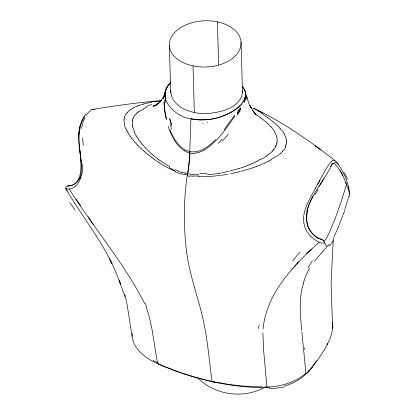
<?xml version="1.0" encoding="UTF-8"?>
<svg xmlns="http://www.w3.org/2000/svg" width="415" height="415" viewBox="0 0 415 415"><rect width="100%" height="100%" fill="white"/><g stroke="black" fill="none" stroke-linecap="round" stroke-linejoin="round"><path stroke-width="0.62" d="M164.117 100.15L164.594 108.777L166.451 118.783M78.985 137.381C78.357 151.376 84.209 165.72 79.784 179.472M262.877 332.783L263.686 350.94L266.928 386.951M195.341 153.161A18.914 18.006 81.6 0 1 189.805 153.036L189.805 152.881A7.039 5.732 35.8 0 0 189.79 152.642L189.764 152.305A7.377 6.007 35.7 0 1 189.738 151.786L190.921 118.825C175.223 117.222 154.619 96.934 170.617 82.658M286.355 142.153L286.366 141.505M189.748 151.574L186.786 150.64A18.556 17.663 76.7 0 1 185.095 149.841C177.589 145.53 173.143 137.588 169.979 129.812M124.018 119.862L124.344 123.794M78.757 135.508L79.68 126.674M277.199 140.732L277.153 141.458A36.338 18.691 -25.1 0 1 277.08 141.904L277.018 142.495M332.659 327.617C332.099 335.429 328.203 342.915 324.416 349.726M263.053 328.83C266.638 292.814 293.649 265.564 319.047 242.204L314.591 239.631L310.788 236.405M333.328 237.888L331.113 282.599L332.576 328.773M132.302 121.59L132.395 120.843M349.233 193.54L349.352 192.233C345.799 182.444 342.474 172.043 335.159 164.293C331.642 161.144 330.563 168.957 328.613 170.612C319.949 187.756 301.316 205.487 307.857 226.191A31.716 27.027 -13.7 0 0 310.353 230.714C313.46 235.217 318.134 238.552 323.321 240.254L325.998 245.421L326.776 245.929L327.783 245.696L314.446 261.087M79.286 132.629L80.37 126.238L82.279 120.184M187.611 173.522L187.694 173.024M170.804 90.304C170.762 107.516 192.078 114.109 206.369 113.591C219.462 112.698 240.327 108.367 242.485 92.721L241.048 42.117M132.401 120.822L132.665 119.608M286.168 143.958L285.987 144.845M185.095 173.071L186.651 173.439A47.217 43.362 -30.7 0 0 187.59 173.636L187.295 175.374A74.69 20.911 -78 0 0 186.501 181.013C183.881 201.483 183.762 222.238 185.593 242.78A193.696 54.235 -78 0 0 186.823 253.316C189.697 274.725 197.25 295.039 202.333 315.945C207.49 337.457 209.03 359.629 212.081 381.494L229.225 384.451M276.997 142.62L276.945 142.879M302.198 287.642C298.821 301.7 300.491 316.178 301.705 330.387M124.251 118.14L124.189 118.446A24.163 16.481 13.6 0 0 124.012 119.816M124.261 118.099L124.848 116.252M306.716 211.458L308.765 204.844L313.154 196.171M285.976 144.897L285.842 145.406M276.738 143.756L276.753 143.694A31.716 16.491 -23.7 0 0 276.914 142.89M132.665 119.587L132.899 118.835M303.137 283.704L305.736 275.866L309.528 268.137M348.408 197.753L348.688 196.736L348.403 196.305M165.108 91.995L163.204 98.729L164.05 95.808M285.836 145.426L285.644 146.054M343.298 214.171L343.423 213.813M285.603 146.184L285.312 146.957M79.322 177.604C85.417 157.767 71.588 134.751 84.499 116.35M338.92 226.014L338.749 226.44M246.847 97.499L244.923 90.506L242.272 86.18M276.151 145.468L276.006 145.81M247.06 98.293L246.733 97.904M330.672 166.664L332.109 163.78L333.484 163.271M78.845 178.616L79.203 177.807M244.243 100.02L245.467 96.477L245.561 92.841M164.978 93.857L162.841 98.148L159.173 103.039L160.781 100.969L156.232 105.14L158.343 103.345L153.332 106.505L157.332 104.373M275.685 146.495L275.358 147.107M334.262 236.462L333.831 237.292M244.036 100.414C246.858 95.922 245.706 89.863 242.147 86.107M318.16 183.414L324.525 171.685M315.805 187.725C309.512 199.641 299.921 213.284 305.004 227.353A34.108 29.117 -16.6 0 0 310.747 236.436M244.056 100.446L241.177 104.424M133.723 116.994L134.138 116.299A26.342 18.359 18.9 0 1 134.538 115.738L134.761 115.406M324.38 349.788L318.611 358.685L312.505 366.481M318.933 186.568L323.933 178.6M243.595 101.25L243.081 102.054M234.874 116.138C226.087 128.557 217.372 142.096 204.05 150.121M234.703 115.157L224.064 129.848M316.811 360.635L317.07 360.246M316.007 361.797L316.277 361.408M283.642 150.012L283.118 150.723M315.462 362.57L314.466 363.95M274.279 148.772L273.781 149.426M242.49 102.821L242.785 102.422M244.29 101.608L245.141 100.482M244.093 100.778L244.938 99.667M314.238 364.256L310.228 369.34L305.668 374.237A55.652 34.44 -19.6 0 1 303.796 375.974C298.458 380.871 291.646 383.958 284.674 385.732M293.924 267.255L298.593 261.523M283.092 150.759L282.88 151.029M326.89 344.642L327.658 343.662M273.739 149.473L273.288 150.017M126.663 113.233L127.353 112.424M77.335 181.184C75.193 184.224 71.53 186.2 67.769 185.92C64.792 187.134 65.492 189.344 67.396 190.589M282.843 151.076L282.309 151.703M245.701 99.802L246.344 99.092M273.277 150.033L272.743 150.629M245.493 98.998L246.131 98.298M241.54 104.061C235.518 110.722 227.192 114.836 218.715 117.445M331.212 161.731C333.229 158.281 336.591 161.43 337.8 163.795C342.951 171.063 346.93 179.254 348.828 187.985M127.369 112.408L129.283 110.608M272.702 150.671L272.09 151.309M215.65 139.523C208.963 146.334 199.937 153.509 189.748 151.548M136.079 113.886L136.162 113.803A31.716 22.384 23.2 0 1 136.914 113.119L137.147 112.885M240.456 105.254C235.481 110.317 229.054 113.7 222.471 116.19M308.983 370.268L308.407 370.839M306.441 253.482L311.416 249.249M280.836 153.202L277.002 156.253M305.886 373.194C295.931 382.334 279.331 387.288 265.04 386.967M137.183 112.859L137.495 112.59M168.947 84.515L169.47 84.095A29.828 13.851 80.1 0 1 170.015 83.742M137.51 112.579L137.868 112.294A36.333 25.823 24.9 0 1 138.34 111.957M75.286 186.34L72.495 188.161L69.274 189.105C93.629 227.819 123.919 262.809 144.757 303.681M269.402 153.706L268.713 154.245M268.681 154.271L268.412 154.479M268.256 154.593L267.727 154.982M138.33 111.941L139.118 111.381M267.556 155.111L266.16 156.087M131.239 109.176L133.345 107.916M262.15 158.587L260.371 159.593M271.322 159.739L269.942 160.481M269.828 160.538L268.298 161.326M257.383 161.165L256.2 161.757M264.334 387.537C243.164 399.1 214.866 395.049 197.805 378.013M256.102 161.803L254.8 162.431M254.701 162.478L251.983 163.718M264.9 162.955L262.156 164.179M251.926 163.738L249.887 164.61M261.632 164.402L259.562 165.269M249.711 164.682L249.28 164.864M249.187 164.9L247.454 165.59M259.5 165.289L256.605 166.425M137.427 106.012L135.684 106.754A53.602 38.133 28.2 0 0 133.329 107.864M137.479 105.991L137.977 105.794M90.335 110.136L92.628 109.472L94.853 109.373M247.402 165.611L244.99 166.519M137.998 105.789L142.973 104.155M256.527 166.457L253.767 167.463M244.923 166.54L242.625 167.344M253.607 167.52L251.526 168.231M221.626 116.496L220.183 116.983M242.407 167.416L240.965 167.888M251.137 168.36L244.44 170.378M240.435 168.059L238.625 168.62M219.602 117.165L217.968 117.658M238.584 168.635L234.88 169.704M143.128 104.113L143.528 104.004M217.221 117.865L218.129 117.606M234.428 169.823L231.695 170.549M243.901 170.524L241.063 171.271M143.549 103.999L147.201 103.107M216.469 118.062L217.387 117.808M231.487 170.607L230.994 170.731M152.819 105.752L156.227 104.954M230.475 170.861L229.884 171.011M215.712 118.254L216.64 118.01M239.746 171.597L240.046 171.525M239.45 171.67L237.209 172.209M228.841 171.265L222.699 172.65M214.954 118.436L215.888 118.197M237.074 172.241L234.185 172.894M70.898 185.619L67.769 185.92L68.252 186.257M214.192 118.602L215.126 118.379M234.164 172.899L230.719 173.626M147.335 103.076L151.283 102.297M214.353 118.545L211.1 119.188M222.357 172.723L222.067 172.78M213.585 118.706C206.141 120.262 198.37 120.412 190.921 118.825L200.175 119.883L210.462 119.25M221.128 172.962L219.514 173.257M228.266 174.108L227.918 174.17M227.093 174.326L225.874 174.539M151.501 102.256L151.833 102.199M92.057 109.581C115.126 105.612 138.366 102.526 161.7 100.565M219.442 173.273L219.167 173.32M218.892 173.366L215.473 173.895M225.454 174.611L224.79 174.725M224.448 174.782L220.873 175.327M154.442 101.768L158.795 101.156M195.341 153.171L199.537 152.16A31.441 29.89 82.6 0 0 204.066 150.152M214.835 173.984L208.091 174.694M220.1 175.431L211.826 176.318M159.059 101.12L160.932 100.892M211.251 176.365L201.763 176.733M207.65 174.725L207.35 174.746M269.709 387.677L267.302 387.693M266.71 387.693L263.551 387.662M201.223 176.733L199.568 176.702M262.55 386.956L242.827 386.054M262.503 387.641C235.658 387.216 208.978 382.231 183.534 373.739M198.946 174.959L197.732 174.917M251.298 108.222L251.677 108.253M242.127 385.992L229.952 384.555M193.478 176.313L189.956 175.861M192.7 174.518L188.529 173.838A47.217 43.367 -30.6 0 1 187.596 173.631M253.171 108.408L254.468 108.652M182.278 373.282L195.922 377.427L212.081 381.494M185.095 173.071L182.605 172.37M245.524 97.551L244.679 97.318M184.665 174.741L181.303 173.724M254.535 108.668L255.77 109.218M246.328 97.048L246.858 97.328M213.237 381.738L215.105 382.365M211.1 381.292L212.973 381.914M181.526 373.033L163.261 366.129M183.503 373.723L175.54 370.927M175.675 370.969L164.822 366.715M177.962 170.715L175.504 169.662M164.371 366.523L161.259 365.216M163.054 366.046L159.552 364.567M175.737 171.634L167.862 167.847L158.769 162.436M161.067 365.133L158.255 363.893M159.163 364.396L157.596 363.706L151.864 328.457L149.348 317.117L146.578 308.06M157.01 363.441C145.852 358.238 133.656 349.56 132.074 336.363M259.557 111.106C286.589 124.625 311.317 142.127 335.081 160.683M319 238.366L323.321 240.254L323.607 241.131L324.167 241.198L326.055 238.936L328.825 233.723L334.858 219.442L341.332 201.301L346.432 184.54L345.7 182.361M255.63 109.14L262.928 113.062M169.782 166.794L160.102 160.657M255.848 109.27L256.849 109.939M184.379 150.837C175.913 145.442 171.411 135.845 168.257 126.658M255.085 114.042L255.521 114.317M255.858 114.524L256.164 114.722M256.195 114.748L257.492 115.588M158.769 162.436L154.287 159.355M257.565 115.64L259.868 117.227M259.401 111.723L261.362 113.077M261.481 113.165L265.75 116.159M258.545 111.127L259.302 111.651A49.006 0.348 33.8 0 1 258.384 110.992M256.869 109.954L257.565 110.442M317.683 147.574L315.135 145.758L321.065 150.048M259.987 117.31L260.802 117.896M265.787 116.184L267.556 117.466M154.224 159.308L152.751 158.229M160.05 160.615L158.836 159.718M260.838 117.922L261.901 118.711M267.597 117.497L267.867 117.694M267.903 117.72L268.661 118.285M152.679 158.177L151.646 157.399M268.801 118.389L272.878 121.585M158.779 159.676L157.928 159.023M262.161 118.908L262.467 119.141M151.636 157.394L148.082 154.598M262.508 119.172L265.828 121.865M157.923 159.018L153.41 155.335M148.067 154.588L146.137 153M272.977 121.668L275.825 124.106M348.294 187.528L348.808 187.969M145.893 152.793L144.539 151.641M153.394 155.324L152.097 154.198M265.854 121.891L267.234 123.105M144.519 151.625L143.683 150.899M143.595 150.821L140.918 148.399M152.077 154.183L151.397 153.576M151.112 153.327L149.379 151.745M276.032 124.287L278.361 126.487M267.421 123.276L268.069 123.878M149.073 151.459L145.426 147.859M140.872 148.357L137.925 145.478M268.178 123.976L270.611 126.425M278.475 126.601L280.322 128.531M137.894 145.447L136.509 143.989M145.39 147.818L142.661 144.799M136.462 143.938L134.948 142.252M270.72 126.549L271.12 126.985M255.873 114.265L252.59 110.473L255.827 114.467L252.491 110.037L249.68 105.306L251.537 108.772L248.938 103.48L247.075 98.122M271.187 127.063L273.08 129.376M134.891 142.189L133.262 140.249M142.62 144.752L141.209 143.035M281.588 129.999L283.046 131.929M133.215 140.192L131.591 138.096M141.178 142.999L140.208 141.733M140.156 141.665L138.734 139.673M76.049 199.21L80.562 205.461M131.56 138.055L130.45 136.514M273.231 129.573L274.606 131.643M130.393 136.431L128.811 134.024M138.703 139.632L137.334 137.526M283.092 131.996L284.4 134.149M88.25 216.806L93.334 224.608M339.989 170.555L342.728 175.441M137.287 137.448L136.665 136.411M66.379 189.697C81.065 214.648 99.325 237.437 112.003 263.592L109.467 258.737M136.623 136.333L136.079 135.378M127.255 131.337L126.611 130.092M284.446 134.232L285.748 137.427M308.869 228.375L307.951 226.44M126.57 129.999L126.03 128.852M111.038 261.72L115.354 271.011L120.718 284.457L119.001 280.042M134.818 132.904L134.144 131.373M119.52 281.401L125.527 298.245M242.033 90.698L242.485 92.721M285.785 137.552L286.07 138.724A53.602 26.555 -26.7 0 1 286.355 140.405M124.884 294.302L125.18 295.392M132.904 127.758L132.603 126.461M125.32 295.942L125.455 296.497M166.28 119.821L164.584 111.007L163.935 102.277M125.849 298.172L125.973 298.738M126.098 299.308L126.793 302.748M132.582 126.368L132.468 125.724M126.902 303.329L132.069 336.29M132.437 125.538L132.312 124.562M80.334 153.892L79.192 145.224M80.494 155.117L80.645 156.341M305.922 373.163L301.855 331.927M80.909 158.774L81.117 161.165M286.314 140.436L286.36 141.385M81.19 162.348L81.241 163.52M194.339 112.475L193.011 65.85A35.669 23.033 -2.7 0 1 171.499 36.852A35.669 23.033 -2.7 0 1 217.408 21.865L218.632 65.046M169.387 45.837L170.721 92.82M217.408 21.865A35.669 23.126 -2.1 0 1 238.931 51.118A35.669 23.126 -2.1 0 1 193.011 65.85M284.757 386.713A47.429 31.934 -20.9 0 1 269.408 388.492M158.691 363.192A45.883 34.497 12.1 0 1 153.223 360.459M132.338 336.041A58.463 42.631 18.9 0 1 132.188 333.338M348.75 188.047A11.921 5.654 87.3 0 1 349.264 192.233M324.769 243.003A10.733 10.022 -54 0 1 319.083 242.147M329.168 244.285A42.709 6.759 -73.4 0 1 328.156 245.255M333.25 240.518A42.579 6.816 -73.8 0 1 328.727 246.069M338.754 225.993A42.403 6.687 -72.8 0 1 334.345 235.886M343.075 214.602A43.093 6.35 -72.6 0 1 339.346 224.738M344.792 210.042A44.301 6.448 -72.6 0 1 343.61 213.59M348.138 198.437A44.286 6.225 -72.6 0 1 344.86 209.243M349.783 194.485A11.942 7.678 -62.9 0 1 349.446 196.674M349.503 193.4A21.653 10.676 -68.7 0 1 349.363 194.594M324.623 171.416A37.267 3.533 -64 0 1 331.315 161.513M317.734 183.964A35.078 1.261 -61 0 1 315.561 187.948M343.827 172.132A38.46 18.566 85.1 0 1 347.563 179.285M333.572 163.5A36.484 7.361 70.8 0 1 338.5 164.599M319.898 180.089A31.187 1.81 -60.2 0 1 317.418 184.597M314.892 195.009A34.803 1.157 -59.1 0 1 318.155 189.577M308.06 226.388A33.034 27.447 -33 0 1 307.525 211.505M318.679 238.775A29.605 25.248 -16.2 0 1 308.734 228.432M274.258 131.949A79.685 40.167 -21.4 0 1 276.084 134.802M276.297 135.02A62.821 31.67 -27.6 0 1 276.924 136.898M276.769 137.049A51.927 26.083 -28.9 0 1 277.059 138.978M277.033 139.316A41.708 21.113 -27.4 0 1 277.023 140.778M276.473 143.849A28.993 15.148 -23.2 0 1 275.861 145.489M275.939 145.815A26.342 14.188 -20.6 0 1 275.669 146.386M275.29 147.123A24.179 13.332 -18.8 0 1 274.242 148.736M272.276 151.376A29.268 16.47 -17.4 0 1 269.631 153.757M266.394 156.258A44.26 23.868 -18.8 0 1 262.648 158.613M260.184 159.443A56.72 30.15 -19.1 0 1 257.269 160.973M207.256 173.148A84.904 71.671 -19.5 0 1 199.74 173.434M197.789 174.456A62.203 55.677 -25 0 1 192.793 174.087M189.873 176.282A53.369 51.066 -60.8 0 1 187.196 175.747M187.414 174.897A53.369 50.231 -41.8 0 1 184.8 174.31M199.625 176.23A77.787 67.297 -20.8 0 1 193.582 175.867M268.157 161.362A60.709 30.741 -18.4 0 1 264.941 162.903M276.26 156.222A40.67 21.077 -18.1 0 1 270.974 159.386M281.925 152.035A24.163 13.534 -16 0 1 280.805 153.145M285.655 146.946A26.249 14.26 -18 0 1 284.156 149.991M286.485 142.132A39.845 20.065 -24.4 0 1 286.35 143.891M279.954 128.686A131.804 64.496 -15.7 0 1 281.028 129.864M253.197 108.211A77.548 2.952 -2.6 0 1 254.042 108.357M254.037 108.185A57.467 1.447 -0.1 0 1 254.027 108.216M222.025 139.321A79.322 60.585 -60.6 0 1 218.238 143.284M228.26 134.227A78.191 46.47 -55.8 0 1 222.518 140.95M240.482 108.683A36.235 6.033 -54.1 0 1 237.23 113.902M246.686 96.628A27.172 0.918 -56.8 0 1 246.837 96.674M237.406 112.341A22.706 0.706 -58.7 0 1 240.477 107.438M244.502 100.414A30.777 1.478 -58.3 0 1 245.125 99.616M203.329 123.053A73.808 1.805 -34.7 0 1 202.888 123.364M189.743 151.786A7.377 5.992 36.4 0 1 189.681 152.284L189.588 152.964A18.914 18.063 78.1 0 1 184.4 150.806M189.894 152.891A58.359 16.455 -77.6 0 1 187.777 172.993A58.359 16.372 -78.3 0 0 189.671 152.85M240.695 109.664A36.582 6.303 -54.1 0 1 237.432 114.939M247.086 97.292A27.369 1.204 -56.7 0 1 247.018 97.836M237.546 113.378A22.732 0.685 -58.9 0 1 240.544 108.554M244.155 102.194A30.736 1.447 -58.4 0 1 244.84 101.276M207.739 122.524A73.222 1.727 -35.1 0 1 207.251 122.876M69.269 188.877A10.733 6.713 -79.4 0 1 65.539 188.301M79.286 177.568A31.716 18.867 66.3 0 1 77.32 181.153M79.95 179.648A34.108 20.133 66.5 0 1 75.333 186.423M78.897 137.344A35.078 19.251 81.5 0 1 79.203 132.577M82.409 120.506A35.446 14.271 -90 0 1 85.765 114.224M86.154 115.391A38.315 16.31 87.3 0 1 90.434 110.774M79.177 178.974A29.657 17.731 61.8 0 1 70.83 185.443M82.751 164.216A33.034 18.846 69.8 0 1 80.064 178.948M83.275 145.489A34.658 12.149 81.6 0 1 82.663 138.003M81.641 128.359A31.187 16.216 76.8 0 1 85.044 117.73M151.475 101.633A131.804 84.245 18.5 0 1 154.064 101.193M129.221 110.525A39.845 28.075 26.4 0 1 131.114 109.104M124.837 116.205A26.249 18.089 20.5 0 1 126.528 113.181M125.771 128.821A40.67 27.483 16.6 0 1 124.204 124.054M128.759 133.978A60.709 40.172 19.2 0 1 127.286 131.436M181.127 174.087A77.787 68.823 -19.4 0 1 175.561 171.955M182.46 172.707A62.209 56.596 -27.4 0 1 177.812 171.011M174.964 170.524A86.445 76.417 -19 0 1 169.227 167.541M135.907 135.357A56.731 38.994 17.9 0 1 134.673 132.919M134.227 131.14A44.27 30.16 18.9 0 1 133.054 127.794M132.38 124.536A29.273 20.211 16.5 0 1 132.328 121.616M132.956 118.69A24.179 16.782 16.6 0 1 133.723 117.02M134.844 115.437A28.988 20.294 20.6 0 1 136.167 113.969M139.238 111.464A41.702 29.849 26.4 0 1 140.981 110.4M141.339 110.131A51.922 37.641 28.9 0 1 143.974 108.844M143.844 108.523A62.81 45.681 29.5 0 1 146.754 107.335M146.469 106.297A79.67 56.601 26.3 0 1 151.76 104.554M165.243 92.192A22.643 10.37 82.3 0 1 167.857 86.47M165.03 96.98A27.369 13.347 79.7 0 1 165.73 92.758M165.263 102.821A37.283 21.44 74.3 0 1 165.455 97.115M171.862 125.698A80.292 66.058 62.9 0 1 169.917 119.235M165.357 91.279A22.726 10.416 81.9 0 1 168.967 84.587M165.051 95.984A27.172 13.296 79.3 0 1 165.772 91.777M165.191 100.658A36.235 20.729 74.2 0 1 165.414 96.119M171.302 124.178A78.575 64.771 62.4 0 1 169.548 118.291M171.883 129.117A79.322 73.673 54.3 0 1 170.134 124.407M332.223 322.268A64.009 39.28 -19.7 0 1 332.923 327.56M304.574 349.492A125.807 2.806 82.6 0 1 304.402 347.9M302.426 287.647A242.018 131.768 -4.1 0 1 303.407 283.715M307.997 267.955A120.215 65.565 -3.1 0 1 312.505 260.724M258.493 328.602A140.062 55.102 51.8 0 1 259.219 325.002M313.014 366.606A74.985 46.594 -18.8 0 1 309.497 370.445M309.284 371.114A58.422 34.87 -20.6 0 1 306.924 373.376M292.689 261.045A106.686 57.83 -15 0 1 299.988 252.263M145.421 303.458A140.062 91.834 -17.2 0 1 146.858 307.977M69.803 202.515A106.686 13.446 53.8 0 1 75.042 210.063"/></g></svg>
